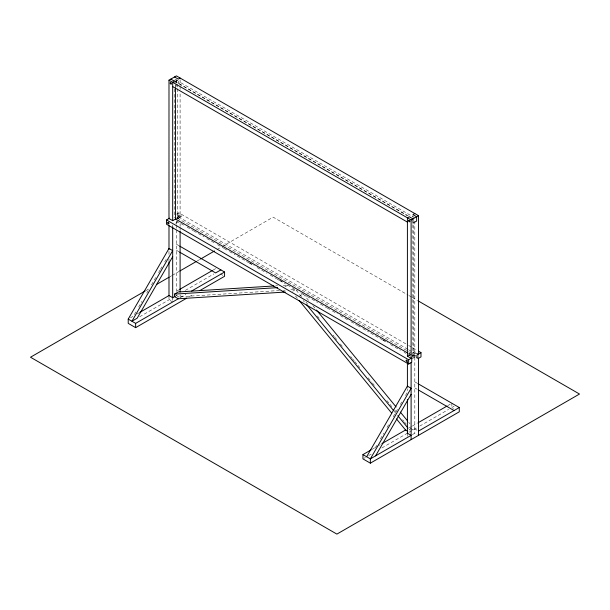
<?xml version="1.0" encoding="UTF-8"?>
<svg xmlns="http://www.w3.org/2000/svg" width="610" height="610" viewBox="0 0 610 610"><rect width="100%" height="100%" fill="white"/><g stroke="black" fill="none" stroke-linecap="round" stroke-linejoin="round"><path stroke-width="0.46" stroke-dasharray="3.05 2.29" d="M135.832 311.969L133.46 316.071L130.471 317.802M138.676 307.043L141.985 301.302M146.728 293.097L148.146 290.635M151.463 284.893L153.827 280.791M154.307 279.975L155.725 277.512M158.57 272.586L159.988 270.131M160.46 269.307L161.879 266.844M164.723 261.926L166.149 259.463M375.196 447.976L377.56 443.874M380.404 438.948L383.72 433.207M387.037 427.465L389.401 423.363M393.191 416.798L395.562 412.695M396.035 411.88L397.453 409.417M400.297 404.491L401.723 402.036M405.505 395.471L407.404 392.184L407.404 388.73M172.996 81.122L176.191 79.292M175.352 81.778L178.661 79.879M174.315 82.8L176.016 81.816L408.25 215.902M176.557 214.163L178.867 212.829L407.815 345.008M177.022 217.168L180.316 215.269M175.779 218.891L180.72 216.039M177.838 218.708L181.162 216.794M175.627 223.26L177.945 221.918M146.034 290.52L148.504 289.087M169.961 276.704L171.616 275.75M172.439 275.27L179.043 271.465M197.198 260.981L199.668 259.547M217 249.543L221.125 247.164M221.948 246.684L273.112 217.145L408.189 295.133M137.189 313.921L138.821 312.976M176.397 291.283L178.844 289.872M213.088 270.1L215.665 268.606M139.637 316.788L170.632 298.885M174.544 296.628L177.51 294.92M185.364 290.383L213.904 273.905M180.476 297.482L185.867 294.371M189.161 296.75L193.278 294.371M285 286.791L287.966 285.083L283.238 285.381M292.64 291.206L294.866 289.925M299.548 296.048L302.507 294.34M408.021 355.821L410.263 354.532L408.616 353.579M412.703 353.121L414.815 351.901L417.042 353.182M412.345 356.179L413.191 355.691L413.191 223.969M412.139 356.72L418.704 352.931M412.551 357.49L419.139 353.686M412.139 358.733L417.08 355.882M371.993 449.372L377.758 446.047M378.581 445.567L380.228 444.621M409.051 427.976L411.521 426.55M412.345 426.077L417.286 423.226M447.755 405.627L450.226 404.201M411.483 428.334L409.257 429.615L409.257 432.139M363.758 458.407L365.405 457.454M368.699 455.556L371.17 454.13M381.875 447.946L408.227 432.734M409.051 432.254L418.933 426.55M419.756 426.077L448.579 409.432M451.873 403.256L451.873 407.533L454.084 406.26M412.345 434.633L414.815 433.207L417.042 434.495M275.667 285.854L277.558 285.739M279.51 290.505L181.955 296.628L178.997 294.92M283.292 290.268L285.19 290.154M290.871 289.796L294.66 289.559M414.815 217.816L180.102 82.312L178.25 83.379L178.25 79.956M174.544 81.237L407.122 215.604M409.013 295.606L411.483 297.032M412.307 297.512L417.248 300.364M408.639 345.481L411.933 347.387M412.757 347.86L416.874 350.239M177.144 214.682L180.102 216.39L180.102 93.193M177.266 215.467L179.485 216.748L179.485 219.318M417.903 354.395L414.198 352.26L414.198 356.537L417.164 358.253M407.815 349.286L178.867 217.107L178.867 212.829M408.639 349.759L411.933 351.665M412.757 352.138L416.874 354.517M177.251 218.044L407.838 351.177M408.662 351.65L411.956 353.548M418.521 358.322L414.815 356.179L414.815 433.207M408.662 353.076L410.309 354.029M410.721 354.265L413.191 355.691M408.769 353.495L410.416 354.44M249.566 262.826L252.037 264.252M280.036 280.417L282.506 281.843M382.981 339.854L385.451 341.28M408.509 354.593L410.156 355.538M176.374 220.927L183.785 225.204M187.079 227.103L193.256 230.671M193.667 230.908L203.961 236.855M206.843 238.518L214.667 243.032M217.549 244.702L223.725 248.262M224.137 248.499L227.431 250.405M229.49 251.594L235.254 254.919M237.313 256.108L248.842 262.765M249.254 263.002L254.195 265.853M257.084 267.523L266.966 273.227M270.26 275.125L276.437 278.694M276.848 278.93L279.319 280.356M279.731 280.6L285.495 283.924M287.554 285.114L297.436 290.817M300.73 292.724L306.906 296.285M307.318 296.521L317.612 302.469M320.494 304.131L326.67 307.699M327.082 307.936L330.376 309.834M332.435 311.024L337.376 313.875M340.258 315.545L348.081 320.059M350.963 321.722L357.14 325.29M357.551 325.526L360.845 327.433M362.904 328.622L368.669 331.947M370.727 333.136L382.256 339.793M382.668 340.029L387.609 342.881M390.491 344.543L400.381 350.254M404.087 352.389L405.734 353.342M408.616 355.005L410.263 355.958M176.397 244.206L180.102 246.348M414.815 381.86L418.521 383.995M220.462 273.928L222.932 275.354M451.873 407.533L453.52 408.486M176.397 250.26L179.363 251.976M414.815 387.907L417.24 389.31M414.815 428.929L417.042 430.21M410.736 428.716L412.962 429.997L412.962 427.48M176.397 295.56L179.363 297.268M172.691 301.981L168.985 299.838L168.985 296.986M303.254 293.913L309.278 301.248M312.899 305.648L315.309 308.584M408.746 422.341L409.95 423.805M296.208 290.23L302.255 297.588M305.885 302.011L307.699 304.215M317.368 315.995L319.183 318.199M333.09 335.126L334.295 336.598M334.898 337.338L336.712 339.541M340.342 343.956L342.759 346.899M350.62 356.469L351.825 357.94M352.435 358.68L354.242 360.884M354.852 361.623L357.269 364.566M357.872 365.298L360.289 368.242M368.15 377.811L371.78 382.226M372.382 382.966L374.799 385.909M386.892 400.625L389.31 403.568M389.912 404.308L392.329 407.251M394.746 410.195L395.959 411.666M402.608 419.764L403.812 421.236M404.422 421.967L406.237 424.179M303.162 300.455L304.367 301.919M394.19 411.27L395.997 413.473M295.53 296.048L297.344 298.26M414.815 221.117L414.815 351.901M412.962 215.467L412.962 217.175M412.886 224.64L412.886 355.866M407.404 433.207L407.404 436.539M180.102 79.742L180.102 85.614M180.102 86.559L180.102 89.403M180.102 223.527L180.102 226.379M180.102 227.332L180.102 230.183M180.102 294.844L180.102 297.703M177.251 83.959L177.251 87.748M177.251 88.694L177.251 218.525M176.397 79.681L176.397 85.369M176.397 221.384L176.397 224.236M176.397 225.189L176.397 228.994M176.397 229.947L176.397 290.802M176.016 83.722L176.016 87.032M175.55 84.942L175.55 86.833M174.315 88.961L174.315 217.839M172.691 224.953L172.691 226.851M172.691 298.557L172.691 300.265M168.985 251.343L168.985 255.148M168.985 258.945L168.985 260.851M180.118 215.833A0.877 0.503 60 0 0 181.132 216.809A0.877 0.503 60 0 0 180.918 215.475A0.877 0.503 60 0 0 180.118 215.833M415.433 355.111A0.877 0.503 60 0 0 416.363 356.263A0.877 0.503 60 0 0 416.363 355.028A0.877 0.503 60 0 0 415.433 355.111M177.014 217.465A0.877 0.503 60 0 0 177.945 218.616A0.877 0.503 60 0 0 177.945 217.381A0.877 0.503 60 0 0 177.014 217.465M175.779 79.811A0.877 0.503 60 0 0 176.709 80.962A0.877 0.503 60 0 0 176.709 79.727A0.877 0.503 60 0 0 175.779 79.811"/><path stroke-width="0.91" d="M186.69 298.176L135.633 327.654L128.222 323.376L128.222 319.099L168.985 248.491L172.691 250.626L131.928 321.234L137.166 318.206L172.691 256.68M366.64 456.745L407.404 386.138L411.109 388.273L370.346 458.88L370.346 463.165L362.935 458.88L362.935 454.603L371.17 449.852M375.585 455.861L411.109 394.327M407.793 353.106L175.55 219.02L172.691 220.675L168.985 218.532L168.985 80.169L176.397 75.892L418.521 215.681L418.521 354.044M180.102 78.027L178.25 79.102L174.544 76.959M166.515 219.958L408.639 359.748L411.727 357.963L411.727 362.241L408.639 364.025L166.515 224.236L166.515 219.958L169.603 218.174M145.203 290.993L30.5 357.224L336.888 534.108L579.5 394.037L418.071 300.837M156.762 284.329L169.138 277.176M179.866 270.985L196.367 261.454M200.499 259.075L214.522 250.977M139.637 312.503L168.985 295.56L172.691 297.703L175.161 296.269M179.66 289.399L212.272 270.565M285.274 292.053L178.25 298.77L174.544 296.628L174.544 294.111L178.25 291.969L273.776 285.976M220.873 269.887L215.627 272.914L179.63 252.128M128.222 319.099L135.633 323.376L178.455 298.648M191.631 291.046L224.579 272.022L224.579 276.307L199.867 290.566M414.815 213.538L412.962 214.606L416.668 216.748L416.668 221.026L412.962 223.168L412.962 218.891L409.257 216.748L407.404 217.816L407.404 356.179L411.109 358.322L411.109 219.958L168.985 80.169M411.109 219.958L418.521 215.681M407.404 356.179L408.021 355.821M420.991 352.618L417.903 354.395L417.903 358.68L420.991 356.896L420.991 352.618L418.521 351.192M381.875 443.668L405.757 429.882M418.109 422.745L446.932 406.108M418.521 431.072L459.284 407.533L459.284 411.811L370.346 463.165M174.544 294.111L277.634 287.638M170.838 79.102L174.544 81.237L172.691 82.312L172.691 220.675M172.691 86.59L407.404 222.093M179.66 246.089L224.579 272.022M418.079 383.743L459.284 407.533M418.521 390.049L454.046 410.56M407.777 431.285L405.551 429.997L396.485 418.956M407.404 433.207L411.109 435.349L370.346 458.88L362.935 454.603M316.514 310.055L396.081 406.931M400.305 412.063L407.533 420.87M306.777 304.855L393.58 410.538M397.804 415.677L408.052 428.151M299.152 300.471L391.643 413.069M418.521 358.322L418.521 435.349M411.109 362.599L411.109 439.627M408.639 359.748L408.639 364.025M407.404 362.363L407.404 387.083M407.404 399.451L407.404 433.687M180.102 231.137L180.102 291.992M175.55 87.779L175.55 219.501M172.691 226.851L172.691 298.176M168.985 225.662L168.985 249.437M168.985 261.804L168.985 296.033M135.633 323.376L135.633 327.654M408.654 220.82A0.877 0.503 60 0 0 409.668 221.796A0.877 0.503 60 0 0 409.447 220.462A0.877 0.503 60 0 0 408.654 220.82M170.236 83.181A0.877 0.503 60 0 0 171.25 84.157A0.877 0.503 60 0 0 171.036 82.823A0.877 0.503 60 0 0 170.236 83.181M167.765 222.963A0.877 0.503 60 0 0 168.779 223.939A0.877 0.503 60 0 0 168.566 222.604A0.877 0.503 60 0 0 167.765 222.963M406.184 360.609A0.877 0.503 60 0 0 407.198 361.585A0.877 0.503 60 0 0 406.977 360.251A0.877 0.503 60 0 0 406.184 360.609"/></g></svg>
